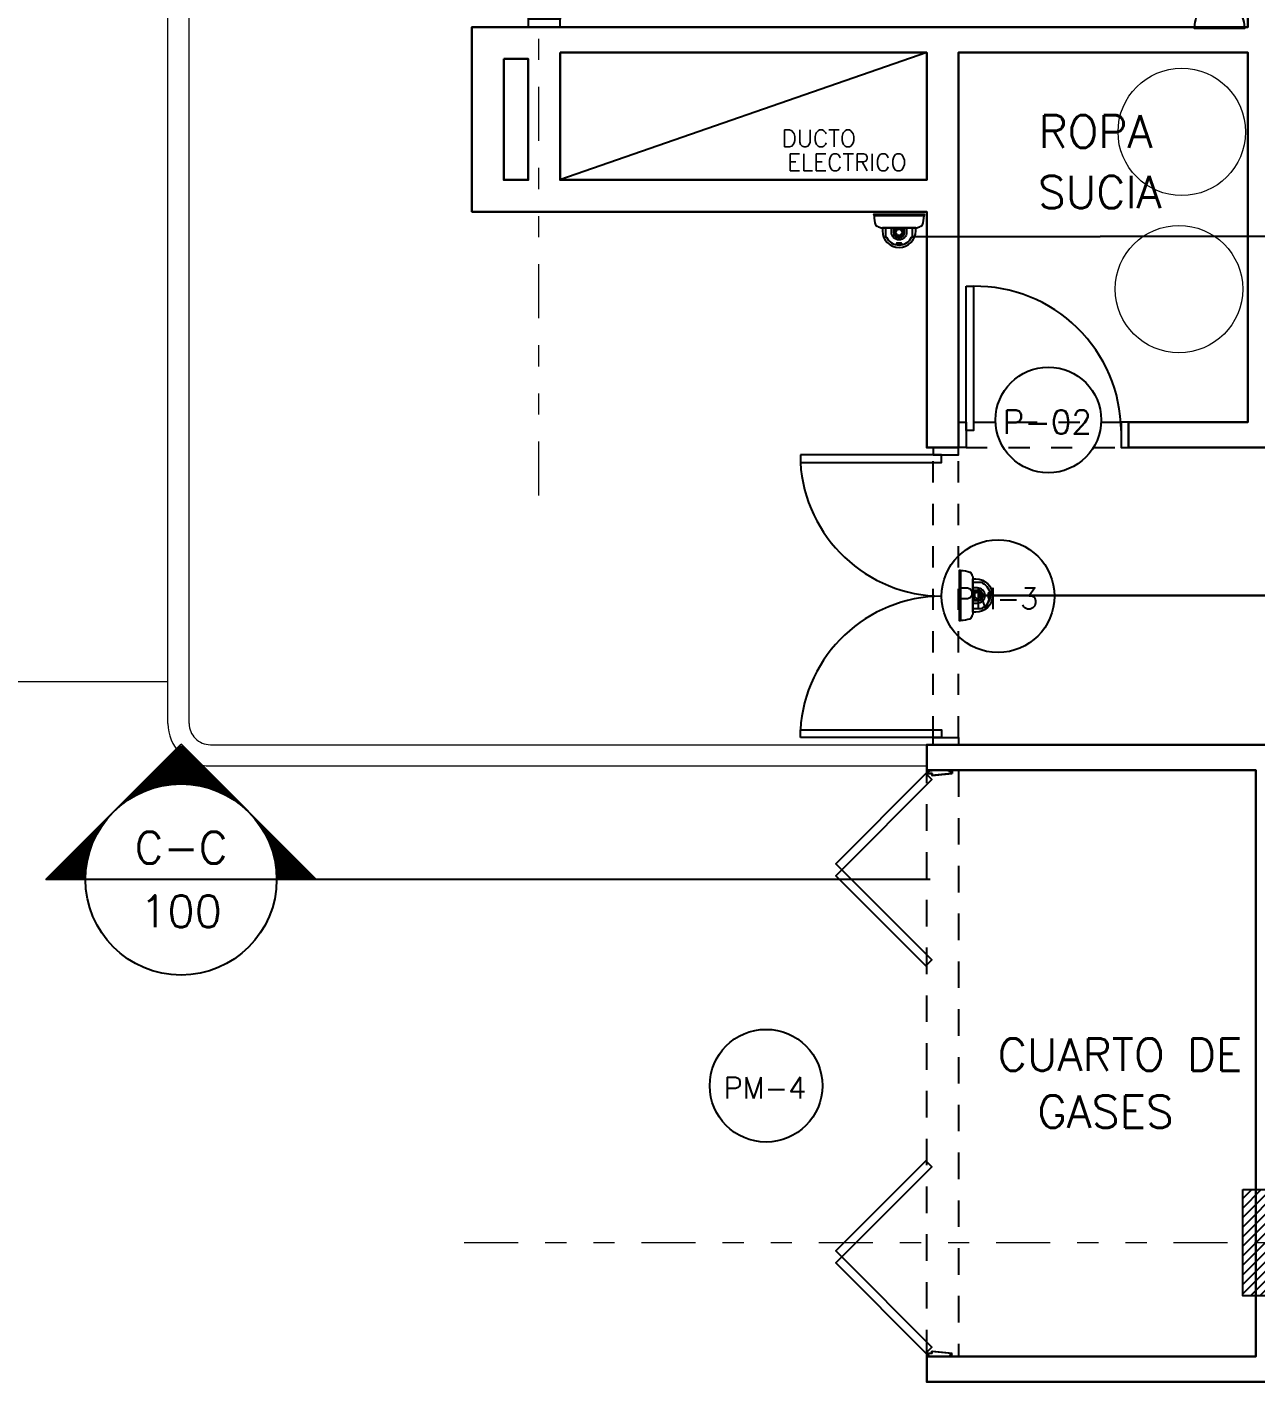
# Model space of a CAD drawing. Header units: millimetres. Extents: x 2056 to 4470, y 1400 to 3101.
# Drawn here: x 2087.92 to 2093.71, y 1537.67 to 1544.04 of the extents above; entities that cross this region are included whole.
import ezdxf
from ezdxf.enums import TextEntityAlignment as Align

# ---------------------------------------------------------------- set-up
doc = ezdxf.new("R2010")
doc.units = ezdxf.units.MM
for name, pattern in [('ACAD_ISO10W100', [18, 12, -3, 0, -3]), ('DASHED', [0.75, 0.5, -0.25]), ('DIVIDE', [31.75, 12.7, -6.35, 0, -6.35, 0, -6.35]), ('HIDDEN', [9.525, 6.35, -3.175]), ('HIDDEN2', [0.1875, 0.125, -0.0625])]:
    doc.linetypes.add(name, pattern=pattern)
for name, color, linetype in [('0-ACHURADO', 11, 'Continuous'), ('0-PROYECCION', 8, 'HIDDEN2'), ('A-ANNO-DIMS-GRID', 195, 'Continuous'), ('A-ANNO-DOOR', 134, 'Continuous'), ('A-ANNO-SYMB', 195, 'Continuous'), ('A-ANNO-TEXT', 190, 'Continuous'), ('A-CLNG', 120, 'Continuous'), ('A-COLS', 6, 'Continuous'), ('A-COLS-HTCH', 8, 'Continuous'), ('A-DOOR', 154, 'Continuous'), ('A-DUCT', 251, 'Continuous'), ('A-GRID-COLS', 75, 'DIVIDE'), ('Cableado', 134, 'Continuous'), ('Camara', 11, 'Continuous')]:
    doc.layers.add(name, color=color, linetype=linetype)
for name, color, linetype, lineweight in [('A-PL6', 8, 'Continuous', 15), ('A-WALL', 16, 'Continuous', 30), ('PL MUEBLES', 251, 'Continuous', 13)]:
    doc.layers.add(name, color=color, linetype=linetype, lineweight=lineweight)
doc.styles.add('NUEVO', font='SIMPLEX')
doc.styles.add('ROMANS', font='romans')

# ---------------------------------------------------------------- blocks, each defined once
blk = doc.blocks.new('PUERTA80 CM-PL')
at = {"color": 251, "linetype": 'DASHED', "ltscale": 0.2}
for p, q in [((-0.035, -0.015), (-0.765, -0.015)), ((-0.07, -0.135), (-0.765, -0.135))]:
    blk.add_line(p, q, dxfattribs=at)
for points in [[(-0.8, -0.135), (-0.765, -0.135), (-0.765, -0.015), (-0.8, -0.015), (-0.8, -0.135)], [(0, -0.135), (-0.035, -0.135), (-0.035, -0.015), (0, -0.015), (0, -0.135)], [(-0.035, -0.7742), (-0.07, -0.7742), (-0.07, -0.095), (-0.035, -0.095), (-0.035, -0.7742)]]:
    blk.add_lwpolyline(points)
blk.add_arc((-0.0787, -0.0879), 0.6863, 180.5944, 270.72654)
blk = doc.blocks.new('PUERTA 1.4 M - PL')
at = {"color": 251, "linetype": 'DASHED', "ltscale": 0.2}
for p, q in [((0.015, -0.0862), (0.015, -1.4162)), ((0.135, -0.0862), (0.135, -1.4162))]:
    blk.add_line(p, q, dxfattribs=at)
for points in [[(0.135, -0.0512), (0.135, -0.0862), (0.015, -0.0862), (0.015, -0.0512), (0.135, -0.0512)], [(0.76, -0.0862), (0.76, -0.1212), (0.095, -0.1212), (0.095, -0.0862), (0.76, -0.0862)], [(0.76, -1.4162), (0.76, -1.3812), (0.095, -1.3812), (0.095, -1.4162), (0.76, -1.4162)], [(0.135, -1.4512), (0.135, -1.4162), (0.015, -1.4162), (0.015, -1.4512), (0.135, -1.4512)]]:
    blk.add_lwpolyline(points)
for centre, start, end in [((0.0916, -0.0816), 270.29492, 356.60876), ((0.0916, -1.4208), 3.39124, 89.70508)]:
    blk.add_arc(centre, 0.6696, start, end)
blk = doc.blocks.new('*X14')
at = {"color": 0}
for p, q in [((6.79342, 13.82087), (6.79567, 13.82087)), ((6.79355, 13.821), (6.79554, 13.821)), ((6.79367, 13.82113), (6.79542, 13.82113)), ((6.7938, 13.82125), (6.79529, 13.82125)), ((6.79392, 13.82137), (6.79517, 13.82137)), ((6.79405, 13.8215), (6.79504, 13.8215)), ((6.79417, 13.82162), (6.79492, 13.82162)), ((6.7943, 13.82175), (6.79479, 13.82175)), ((6.79205, 13.8195), (6.79704, 13.8195)), ((6.79217, 13.81963), (6.79692, 13.81963)), ((6.7923, 13.81975), (6.79679, 13.81975)), ((6.79242, 13.81987), (6.79667, 13.81987)), ((6.79255, 13.82), (6.79654, 13.82)), ((6.79267, 13.82013), (6.79642, 13.82013)), ((6.7928, 13.82025), (6.79629, 13.82025)), ((6.79292, 13.82038), (6.79617, 13.82038)), ((6.79305, 13.8205), (6.79604, 13.8205)), ((6.79317, 13.82062), (6.79592, 13.82062)), ((6.7933, 13.82075), (6.79579, 13.82075)), ((6.7908, 13.81825), (6.79394, 13.81825)), ((6.79092, 13.81837), (6.79817, 13.81837)), ((6.79105, 13.8185), (6.79804, 13.8185)), ((6.79117, 13.81863), (6.79792, 13.81863)), ((6.7913, 13.81875), (6.79779, 13.81875)), ((6.79142, 13.81888), (6.79767, 13.81888)), ((6.79155, 13.819), (6.79754, 13.819)), ((6.79167, 13.81912), (6.79742, 13.81912)), ((6.7918, 13.81925), (6.79729, 13.81925)), ((6.79192, 13.81938), (6.79717, 13.81938)), ((6.79514, 13.81825), (6.79829, 13.81825)), ((6.78955, 13.817), (6.78993, 13.817)), ((6.78967, 13.81713), (6.79015, 13.81713)), ((6.7898, 13.81725), (6.79038, 13.81725)), ((6.78992, 13.81738), (6.79063, 13.81738)), ((6.79005, 13.8175), (6.7909, 13.8175)), ((6.79017, 13.81762), (6.7912, 13.81762)), ((6.7903, 13.81775), (6.79153, 13.81775)), ((6.79042, 13.81788), (6.79191, 13.81788)), ((6.79055, 13.818), (6.79236, 13.818)), ((6.79067, 13.81813), (6.79293, 13.81813)), ((6.79615, 13.81813), (6.79842, 13.81813)), ((6.79673, 13.818), (6.79854, 13.818)), ((6.79718, 13.81788), (6.79867, 13.81788)), ((6.79756, 13.81775), (6.79879, 13.81775)), ((6.79789, 13.81762), (6.79892, 13.81762)), ((6.79819, 13.8175), (6.79904, 13.8175)), ((6.79846, 13.81738), (6.79917, 13.81738)), ((6.79871, 13.81725), (6.79929, 13.81725)), ((6.79894, 13.81713), (6.79942, 13.81713)), ((6.79915, 13.817), (6.79954, 13.817)), ((6.78905, 13.8165), (6.78918, 13.8165)), ((6.78917, 13.81663), (6.78936, 13.81663)), ((6.7893, 13.81675), (6.78954, 13.81675)), ((6.78942, 13.81687), (6.78973, 13.81687)), ((6.79936, 13.81687), (6.79967, 13.81687)), ((6.79955, 13.81675), (6.79979, 13.81675)), ((6.79973, 13.81663), (6.79992, 13.81663)), ((6.7999, 13.8165), (6.80004, 13.8165)), ((6.78705, 13.8145), (6.78722, 13.8145)), ((6.78717, 13.81462), (6.78731, 13.81462)), ((6.80178, 13.81462), (6.80192, 13.81462)), ((6.80187, 13.8145), (6.80204, 13.8145)), ((6.78567, 13.81312), (6.78641, 13.81312)), ((6.7858, 13.81325), (6.78647, 13.81325)), ((6.78592, 13.81338), (6.78653, 13.81338)), ((6.78605, 13.8135), (6.7866, 13.8135)), ((6.78617, 13.81363), (6.78667, 13.81363)), ((6.7863, 13.81375), (6.78674, 13.81375)), ((6.78642, 13.81387), (6.78681, 13.81387)), ((6.78655, 13.814), (6.78689, 13.814)), ((6.78667, 13.81413), (6.78697, 13.81413)), ((6.7868, 13.81425), (6.78705, 13.81425)), ((6.78692, 13.81438), (6.78713, 13.81438)), ((6.80196, 13.81438), (6.80217, 13.81438)), ((6.80204, 13.81425), (6.80229, 13.81425)), ((6.80212, 13.81413), (6.80242, 13.81413)), ((6.8022, 13.814), (6.80254, 13.814)), ((6.80228, 13.81387), (6.80267, 13.81387)), ((6.80235, 13.81375), (6.80279, 13.81375)), ((6.80242, 13.81363), (6.80292, 13.81363)), ((6.80249, 13.8135), (6.80304, 13.8135)), ((6.80255, 13.81338), (6.80317, 13.81338)), ((6.80262, 13.81325), (6.80329, 13.81325)), ((6.80268, 13.81312), (6.80342, 13.81312)), ((6.78442, 13.81188), (6.78593, 13.81188)), ((6.78455, 13.812), (6.78597, 13.812)), ((6.78467, 13.81212), (6.78601, 13.81212)), ((6.7848, 13.81225), (6.78605, 13.81225)), ((6.78492, 13.81237), (6.7861, 13.81237)), ((6.78505, 13.8125), (6.78614, 13.8125)), ((6.78517, 13.81263), (6.78619, 13.81263)), ((6.7853, 13.81275), (6.78624, 13.81275)), ((6.78542, 13.81288), (6.7863, 13.81288)), ((6.78555, 13.813), (6.78635, 13.813)), ((6.80273, 13.813), (6.80354, 13.813)), ((6.80279, 13.81288), (6.80367, 13.81288)), ((6.80284, 13.81275), (6.80379, 13.81275)), ((6.8029, 13.81263), (6.80392, 13.81263)), ((6.80294, 13.8125), (6.80404, 13.8125)), ((6.80299, 13.81237), (6.80417, 13.81237)), ((6.80304, 13.81225), (6.80429, 13.81225)), ((6.80308, 13.81212), (6.80442, 13.81212)), ((6.80312, 13.812), (6.80454, 13.812)), ((6.80316, 13.81188), (6.80467, 13.81188)), ((6.78317, 13.81062), (6.78565, 13.81062)), ((6.7833, 13.81075), (6.78567, 13.81075)), ((6.78342, 13.81087), (6.78569, 13.81087)), ((6.78355, 13.811), (6.78571, 13.811)), ((6.78367, 13.81113), (6.78574, 13.81113)), ((6.7838, 13.81125), (6.78576, 13.81125)), ((6.78392, 13.81137), (6.78579, 13.81137)), ((6.78405, 13.8115), (6.78582, 13.8115)), ((6.78417, 13.81162), (6.78586, 13.81162)), ((6.7843, 13.81175), (6.78589, 13.81175)), ((6.8032, 13.81175), (6.80479, 13.81175)), ((6.80323, 13.81162), (6.80492, 13.81162)), ((6.80326, 13.8115), (6.80504, 13.8115)), ((6.80329, 13.81137), (6.80517, 13.81137)), ((6.80332, 13.81125), (6.80529, 13.81125)), ((6.80335, 13.81113), (6.80542, 13.81113)), ((6.80338, 13.811), (6.80554, 13.811)), ((6.8034, 13.81087), (6.80567, 13.81087)), ((6.80342, 13.81075), (6.80579, 13.81075)), ((6.80344, 13.81062), (6.80592, 13.81062)), ((6.78205, 13.8095), (6.78555, 13.8095)), ((6.78217, 13.80963), (6.78555, 13.80963)), ((6.7823, 13.80975), (6.78556, 13.80975)), ((6.78242, 13.80987), (6.78556, 13.80987)), ((6.78255, 13.81), (6.78557, 13.81)), ((6.78267, 13.81012), (6.78558, 13.81012)), ((6.7828, 13.81025), (6.7856, 13.81025)), ((6.78292, 13.81038), (6.78561, 13.81038)), ((6.78305, 13.8105), (6.78563, 13.8105)), ((6.80346, 13.8105), (6.80604, 13.8105)), ((6.80348, 13.81038), (6.80617, 13.81038)), ((6.80349, 13.81025), (6.80629, 13.81025)), ((6.8035, 13.81012), (6.80642, 13.81012)), ((6.80351, 13.81), (6.80654, 13.81)), ((6.80352, 13.80987), (6.80667, 13.80987)), ((6.80353, 13.80975), (6.80679, 13.80975)), ((6.80354, 13.80963), (6.80692, 13.80963)), ((6.80354, 13.8095), (6.80704, 13.8095))]:
    blk.add_line(p, q, dxfattribs=at)
blk = doc.blocks.new('C-DN1')
at = {"color": 0, "linetype": 'Continuous'}
for p, q in [((-0.041628, 0), (-0.035264, 0.006364)), ((-0.0289, 0), (-0.035264, 0.006364)), ((-0.0289, 0), (-0.041628, 0))]:
    blk.add_line(p, q, dxfattribs=at)
at = {"color": 0}
blk.add_line((0, 0), (-0.0289, 0), dxfattribs=at)
at = {"color": 0, "linetype": 'Continuous'}
blk.add_circle((-0.035264, 0), 0.0045, dxfattribs=at)
at = {"color": 0, "linetype": 'Continuous', "xscale": 0.5, "yscale": 0.5, "zscale": 0.5}
blk.add_blockref('*X14', (-3.432536, -6.904635), dxfattribs=at)
at = {"color": 124, "linetype": 'Continuous', "style": 'NUEVO', "flags": 4}
for tag, p in [('CORTE', (-0.035264, 0.0015)), ('PLANO', (-0.035264, -0.0015))]:
    blk.add_attdef(tag, text='', height=0.0015, dxfattribs=at).set_placement(p, align=Align.MIDDLE_CENTER)
blk = doc.blocks.new('EJES 1 PISO')
at = {"layer": 'A-COLS-HTCH'}
h = blk.add_hatch(dxfattribs=at)
h.set_pattern_fill('ANSI31', color=256, scale=0.01, style=0)
h.set_pattern_definition([(45, (-989048.451113, -1733121.860336), (-0.02245064030267, 0.02245064030267), [])])
h.paths.add_polyline_path([(-0.1, 24.331), (0.2, 24.331), (0.2, 23.831), (-0.1, 23.831)])
at = {"layer": 'A-COLS'}
blk.add_lwpolyline([(-0.1, 24.331), (0.2, 24.331), (0.2, 23.831), (-0.1, 23.831)], close=True, dxfattribs=at)
at = {"layer": 'A-GRID-COLS', "lineweight": 9, "ltscale": 0.02}
blk.add_line((-3.4135, 27.5989), (-3.4135, 37.0862), dxfattribs=at)
blk.add_lwpolyline([(-3.765, 24.081), (21.4328, 24.081)], dxfattribs=at)
blk = doc.blocks.new('N-PUE')
blk.add_circle((0, 0), 0.003317)
at = {"style": 'NUEVO'}
blk.add_attdef('PUE', text='', height=0.0015, dxfattribs=at).set_placement((-0.000065, -0.00013), align=Align.MIDDLE)
blk = doc.blocks.new('PUERTA METALICA 90')
at = {"color": 251, "linetype": 'HIDDEN', "ltscale": 0.35}
for p, q in [((0, -0.8625), (0, -0.0375)), ((0.15, -0.8625), (0.15, -0.0375)), ((0.2125, -0.7875), (0.8375, -0.7875)), ((0.2125, -0.8625), (0.8375, -0.8625))]:
    blk.add_line(p, q, dxfattribs=at)
for points in [[(0, -0.0375), (0.15, -0.0375), (0.15, -0.0375), (0.15, 0), (0, 0), (0, -0.0375)], [(0.2025, -0.8525), (0.1225, -0.8525), (0.1225, -0.7975), (0.2025, -0.7975)], [(0.2125, -0.7975), (0.2125, -0.8525), (0.2125, -0.8525), (0.8375, -0.8525), (0.8375, -0.7975), (0.2125, -0.7975)], [(0.9275, -0.8525), (0.8475, -0.8525), (0.8475, -0.7975), (0.9275, -0.7975)], [(0, -0.8625), (0.15, -0.8625), (0.15, -0.8625), (0.15, -0.9), (0, -0.9), (0, -0.8625)]]:
    blk.add_lwpolyline(points, close=True)
for points in [[(0.2125, -0.8625), (0.1125, -0.8625), (0.1125, -0.7875), (0.2125, -0.7875), (0.2125, -0.8625)], [(0.9375, -0.8625), (0.8375, -0.8625), (0.8375, -0.7875), (0.9375, -0.7875), (0.9375, -0.8625)]]:
    blk.add_lwpolyline(points)
at = {"color": 251, "linetype": 'HIDDEN', "ltscale": 0.15}
blk.add_arc((0.1111, -0.8662), 0.8287, 6.72715, 89.89983, dxfattribs=at)
blk = doc.blocks.new('AUDIT_I_240729204306-1')
at = {"layer": '0-ACHURADO'}
h = blk.add_hatch(dxfattribs=at)
h.set_pattern_fill('ANSI31', color=256, scale=0.003825, style=0)
h.set_pattern_definition([(315, (-3.55321425, 0.593331), (-0.00033808363, -0.00033808363), [])])
h.paths.add_polyline_path([(-0.0143, -0.0944), (-0.0143, -0.1183), (-0.0072, -0.1183), (-0.0072, -0.1088), (-0.0012, -0.1088), (-0.0012, -0.0956, -0.881914), (0, -0.0955, -0.062748), (0, -0.0956), (0, -0.11), (-0.006, -0.11), (-0.006, -0.1195), (-0.0155, -0.1195), (-0.0155, -0.0956), (-0.0251, -0.0956), (-0.0155, 0), (-0.006, 0), (-0.006, -0.0096), (0, -0.0096), (0, -0.0191, -1), (-0.0012, -0.0191), (-0.0012, -0.0108), (-0.0072, -0.0108), (-0.0072, -0.0012), (-0.0145, -0.0012), (-0.0237, -0.0944)])
blk = doc.blocks.new('A$C2FDE482D')
at = {"layer": 'A-CLNG'}
for p, q in [((0, 0.1195), (0, 0)), ((0.006, 0.11), (0, 0.11)), ((0, 0.1004), (0, 0.11)), ((0.0072, 0.1088), (0.0012, 0.1088)), ((0.0012, 0.1004), (0.0012, 0.1088)), ((0.006, 0.11), (0.006, 0.1195)), ((0.006, 0.1195), (0.0155, 0.1195)), ((0.0072, 0.1088), (0.0072, 0.1183)), ((0.0072, 0.1183), (0.0145, 0.1183)), ((0.0237, 0.0251), (0.0145, 0.1183)), ((0.0251, 0.0239), (0.0155, 0.1195)), ((2.7346, 0.0239), (2.7441, 0.1195)), ((2.7359, 0.0251), (2.7451, 0.1183)), ((2.7525, 0.1183), (2.7451, 0.1183)), ((2.7525, 0.1088), (2.7525, 0.1183)), ((2.7525, 0.1088), (2.7584, 0.1088)), ((2.7537, 0.11), (2.7537, 0.1195)), ((2.7537, 0.11), (2.7596, 0.11)), ((0.0012, 0.0251), (0, 0.0251)), ((0, 0.0251), (0, 0.0096)), ((0.006, 0.0096), (0, 0.0096)), ((0.0012, 0.0108), (0.0012, 0.0251)), ((0.0072, 0.0108), (0.0012, 0.0108)), ((0.006, 0), (0.006, 0.0096)), ((0.006, 0), (0.006, 0.0096)), ((0.006, 0), (0.0155, 0)), ((0.0072, 0.0012), (0.0072, 0.0108)), ((0.0072, 0.0012), (0.0143, 0.0012)), ((0.0143, 0.0012), (0.0143, 0.0251)), ((0.0143, 0.0251), (0.0237, 0.0251)), ((0.0155, 0), (0.0155, 0.0239)), ((0.0155, 0.0239), (0.0251, 0.0239)), ((2.7441, 0.0239), (2.7346, 0.0239)), ((2.7453, 0.0251), (2.7359, 0.0251)), ((2.7441, 0), (2.7441, 0.0239)), ((2.7537, 0), (2.7441, 0)), ((2.7453, 0.0012), (2.7453, 0.0251)), ((2.7525, 0.0012), (2.7453, 0.0012)), ((2.7525, 0.0012), (2.7525, 0.0108)), ((2.7537, 0), (2.7537, 0.0096)), ((2.7537, 0), (2.7537, 0.0096))]:
    blk.add_line(p, q, dxfattribs=at)
blk.add_arc((0.0006, 0.1004), 0.000598, 180, 0, dxfattribs=at)
at = {"layer": 'A-DOOR'}
for points in [[(0.4681, -0.4004), (0.4398, -0.4286), (0.0155, -0.0044), (0.0438, 0.0239)], [(0.4681, -0.4004), (0.4964, -0.4286), (0.9206, -0.0044), (0.8923, 0.0239)], [(2.2916, -0.4004), (2.2633, -0.4286), (1.839, -0.0044), (1.8673, 0.0239)], [(2.2916, -0.4004), (2.3199, -0.4286), (2.7441, -0.0044), (2.7158, 0.0239)]]:
    blk.add_lwpolyline(points, close=True, dxfattribs=at)
at = {"layer": 'A-CLNG', "color": 4, "linetype": 'ACAD_ISO10W100', "xscale": -1}
blk.add_blockref('AUDIT_I_240729204306-1', (0, 0.1195), dxfattribs=at)
at = {"layer": 'A-CLNG', "color": 4, "linetype": 'ACAD_ISO10W100'}
blk.add_blockref('AUDIT_I_240729204306-1', (2.7596, 0.1195), dxfattribs=at)
blk = doc.blocks.new('Camara-B')
at = {"layer": 'Camara'}
for points in [[(-0.0297, 0.0145), (-0.0298, 0.016), (0.0293, 0.016), (0.0292, 0.0145)], [(0.0292, 0.0145), (0.0292, 0.0143), (-0.0297, 0.0143), (-0.0297, 0.0145)]]:
    blk.add_lwpolyline(points, close=True, dxfattribs=at)
for points in [[(-0.0297, 0.0139, 0.072126), (-0.0279, 0.0033, 0.171597), (-0.0271, 0.0023, 0.084432), (-0.022, 0.0001, 0.060784), (-0.0216, 0), (0.021, 0, 0.060784), (0.0215, 0.0001, 0.084432), (0.0266, 0.0023, 0.171597), (0.0274, 0.0033, 0.072126), (0.0292, 0.0139)], [(-0.0199, 0), (-0.0199, -0.0037, 1), (0.0194, -0.0037), (0.0194, 0)], [(-0.015, -0.011, 0.641525), (0.0145, -0.011), (0.0155, -0.0107), (0.0155, 0), (0.0087, 0), (0.0087, -0.0054, -1), (-0.0092, -0.0054), (-0.0092, 0), (-0.016, 0), (-0.016, -0.0107)], [(-0.0067, 0), (-0.0067, -0.0054, 1), (0.0062, -0.0054), (0.0062, 0), (0.0058, 0), (0.0058, -0.0054, -1), (-0.0063, -0.0054), (-0.0063, 0)], [(0.0029, -0.0006), (0.0029, -0.0008, -0.541232), (0.0027, -0.0009, 0.302819), (-0.0033, -0.0009, -0.541232), (-0.0034, -0.0008), (-0.0034, -0.0006, 3.288548)], [(0.0027, -0.0189, 1), (0.0027, -0.0184), (-0.0032, -0.0184, 1), (-0.0032, -0.0189)], [(0.0021, -0.0194, 1), (0.0021, -0.019), (-0.0026, -0.019, 1), (-0.0026, -0.0194)], [(0.0015, -0.02, 1), (0.0015, -0.0195), (-0.002, -0.0195, 1), (-0.002, -0.02)]]:
    blk.add_lwpolyline(points, format="xyb", close=True, dxfattribs=at)
blk.add_circle((-0.0003, -0.0055), 0.00358, dxfattribs=at)

msp = doc.modelspace()

# ---------------------------------------------------------------- linework, layer by layer
at = {"layer": '0-PROYECCION'}
msp.add_lwpolyline([(2092.3098, 1537.7794), (2092.1598, 1537.7794), (2092.1598, 1540.5394), (2092.3098, 1540.5394)], close=True, dxfattribs=at)
at = {"layer": 'A-DUCT', "elevation": 0}
msp.add_lwpolyline([(2092.1598, 1543.9195), (2090.432, 1543.3193)], dxfattribs=at)
at = {"layer": 'A-PL6'}
for points, elevation in [([(2088.5872, 1540.7598), (2088.5872, 1550.8016)], 0), ([(2088.6872, 1540.7598), (2088.6872, 1550.8009)], 0), ([(2066.9761, 1540.9575), (2088.5872, 1540.9575)], -0.2289)]:
    msp.add_lwpolyline(points, dxfattribs=dict(at, elevation=elevation))
for points in [[(2088.7871, 1540.6598), (2092.1598, 1540.6598)], [(2088.7871, 1540.5598), (2092.1598, 1540.5598)]]:
    msp.add_lwpolyline(points, dxfattribs=at)
for radius in [0.2, 0.1]:
    msp.add_arc((2088.7872, 1540.7598), radius, 180, 270.01415, dxfattribs=at)
at = {"layer": 'A-WALL', "elevation": 0}
for points in [[(2090.406, 1550.7664), (2093.6721, 1550.7394), (2093.6721, 1544.0393), (2093.6721, 1544.0393)], [(2092.1598, 1543.1693), (2092.1598, 1543.1693), (2090.0186, 1543.1693), (2090.0186, 1544.0393), (2093.6721, 1544.0393)], [(2093.6721, 1544.0393), (2090.4336, 1544.0393)], [(2092.1598, 1543.1693), (2090.0186, 1543.1693), (2090.0186, 1543.9193)], [(2090.4336, 1543.9193), (2092.1598, 1543.9193)], [(2092.1598, 1543.9195), (2092.1598, 1543.9193), (2092.1598, 1543.9193), (2092.1598, 1543.3187)], [(2092.1598, 1543.9193), (2092.1598, 1543.3193)], [(2092.1598, 1543.1693), (2092.1598, 1542.0594), (2092.309, 1542.0594), (2092.309, 1543.9193), (2093.6721, 1543.9193), (2093.6721, 1542.1794), (2093.1099, 1542.1794), (2093.1099, 1542.0594), (2098.4117, 1542.0594), (2098.4117, 1542.1794), (2094.2221, 1542.1794), (2094.2221, 1543.9193)]]:
    msp.add_lwpolyline(points, dxfattribs=at)
msp.add_lwpolyline([(2090.4336, 1543.9193), (2092.1598, 1543.9193), (2092.1598, 1543.3193), (2090.4336, 1543.3193)], close=True, dxfattribs=at)
at = {"layer": 'A-WALL'}
msp.add_lwpolyline([(2090.1686, 1543.8893), (2090.1686, 1543.3193), (2090.2836, 1543.3193), (2090.2836, 1543.8893)], close=True, dxfattribs=at)
for points in [[(2090.2803, 1543.3193), (2090.1686, 1543.3193)], [(2094.0339, 1537.7794), (2094.0339, 1539.1094), (2093.8298, 1539.1094), (2093.8298, 1540.6594), (2092.1598, 1540.6594), (2092.1598, 1540.5394), (2093.7098, 1540.5394), (2093.7098, 1537.7794), (2092.3098, 1537.7794), (2092.3098, 1537.7794), (2092.1598, 1537.7794), (2092.1598, 1537.7794), (2092.1598, 1537.6594), (2093.8221, 1537.6594), (2093.8221, 1537.6594)]]:
    msp.add_lwpolyline(points, dxfattribs=at)
at = {"layer": 'Cableado', "lineweight": 30}
for p, q in [((2092.0923, 1543.0518), (2104.1735, 1543.0699)), ((2092.4209, 1541.3625), (2106.8674, 1541.3625))]:
    msp.add_line(p, q, dxfattribs=at)
at = {"layer": 'PL MUEBLES'}
for centre in [(2093.3603, 1543.5456), (2093.3471, 1542.8054)]:
    msp.add_circle(centre, 0.3, dxfattribs=at)

# ---------------------------------------------------------------- block references
at = {"rotation": 270}
msp.add_blockref('A$C2FDE482D', (2092.1598, 1540.5394), dxfattribs=at)
at = {"layer": 'A-ANNO-DIMS-GRID'}
msp.add_blockref('EJES 1 PISO', (2093.7471, 1514.2345), dxfattribs=at)
at = {"layer": 'A-ANNO-DOOR'}
ref = msp.add_blockref('N-PUE', (2092.7323, 1542.1892), dxfattribs=dict(at, xscale=75, yscale=75, zscale=75))
ref.add_attrib('PUE', 'P-02', dxfattribs={"layer": '0', "color": 0, "height": 0.1125, "style": 'NUEVO'}).set_placement((2092.7274, 1542.1794), align=Align.MIDDLE)
ref = msp.add_blockref('N-PUE', (2092.4953, 1541.3594), dxfattribs=dict(at, xscale=80, yscale=80, zscale=80))
ref.add_attrib('PUE', 'PM-3', dxfattribs={"layer": '0', "color": 0, "height": 0.1, "style": 'NUEVO'}).set_placement((2092.4901, 1541.349), align=Align.MIDDLE)
ref = msp.add_blockref('N-PUE', (2091.4034, 1539.0542), dxfattribs=dict(at, xscale=80, yscale=80, zscale=80))
ref.add_attrib('PUE', 'PM-4', dxfattribs={"layer": '0', "color": 0, "height": 0.1, "style": 'NUEVO'}).set_placement((2091.3982, 1539.0438), align=Align.MIDDLE)
at = {"layer": 'A-ANNO-SYMB'}
ref = msp.add_blockref('C-DN1', (2092.1755, 1540.0254), dxfattribs=dict(at, xscale=100, yscale=100, zscale=100))
ref.add_attrib('CORTE', 'C-C', dxfattribs={"layer": '0', "color": 0, "linetype": 'Continuous', "height": 0.15, "style": 'NUEVO', "flags": 4}).set_placement((2088.6491, 1540.1754), align=Align.MIDDLE_CENTER)
ref.add_attrib('PLANO', '100', dxfattribs={"layer": '0', "color": 0, "linetype": 'Continuous', "height": 0.15, "style": 'NUEVO', "flags": 4}).set_placement((2088.6491, 1539.8754), align=Align.MIDDLE_CENTER)
at = {"layer": 'A-DOOR', "rotation": 180}
for name, p in [('PUERTA METALICA 90', (2090.4336, 1544.0393)), ('PUERTA80 CM-PL', (2092.3099, 1542.0444)), ('PUERTA 1.4 M - PL', (2092.3249, 1540.6082))]:
    msp.add_blockref(name, p, dxfattribs=at)
at = {"layer": 'Camara', "yscale": 4, "zscale": 4}
for p, xscale, rotation in [((2093.5369, 1544.0966), 4, 180), ((2092.0303, 1543.0946), 4, 359.9999999793013), ((2092.3764, 1541.3615), -4, 90.00000031268051)]:
    msp.add_blockref('Camara-B', p, dxfattribs=dict(at, xscale=xscale, rotation=rotation))

# ---------------------------------------------------------------- texts
at = {"layer": 'A-ANNO-TEXT', "style": 'ROMANS'}
for s, height, p in [('ROPA', 0.15271, (2092.9546, 1543.5474)), ('DUCTO ', 0.08, (2091.6789, 1543.5149)), (' ELECTRICO', 0.08, (2091.756, 1543.4024)), ('SUCIA', 0.15271, (2092.9741, 1543.2621)), ('CUARTO DE   ', 0.15271, (2093.2269, 1539.2008)), ('GASES', 0.15271, (2093.0018, 1538.9325))]:
    msp.add_text(s, height=height, dxfattribs=at).set_placement(p, align=Align.MIDDLE)

doc.saveas('drawing.dxf')
